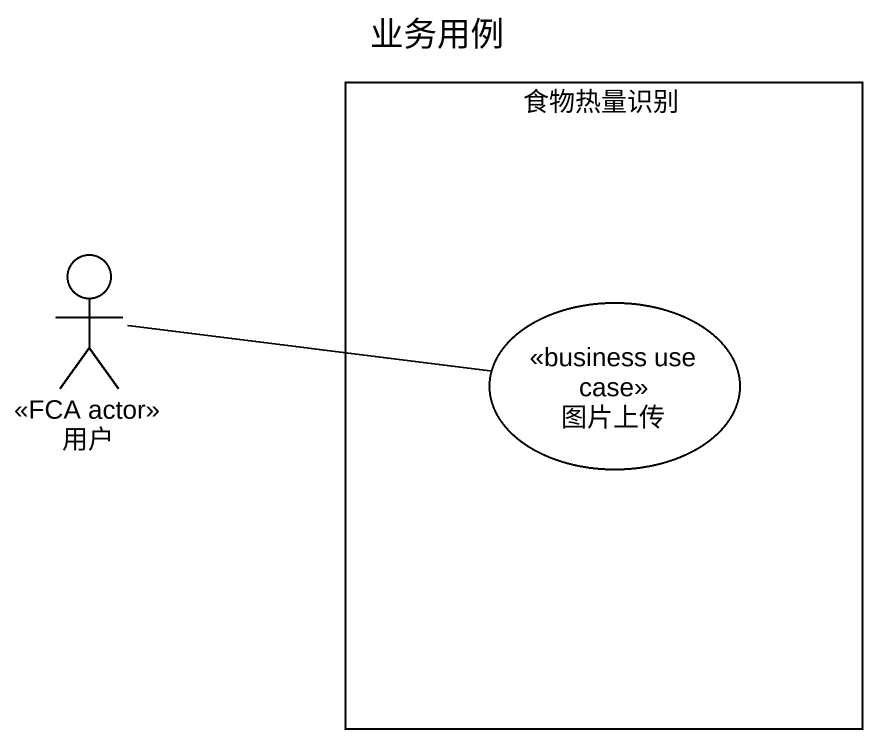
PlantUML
@startuml
title 业务用例
rectangle 食物热量识别 {
  usecase 图片上传 <<business use case>>
}
actor 用户 <<FCA actor>>
用户 -right- 图片上传
@enduml
